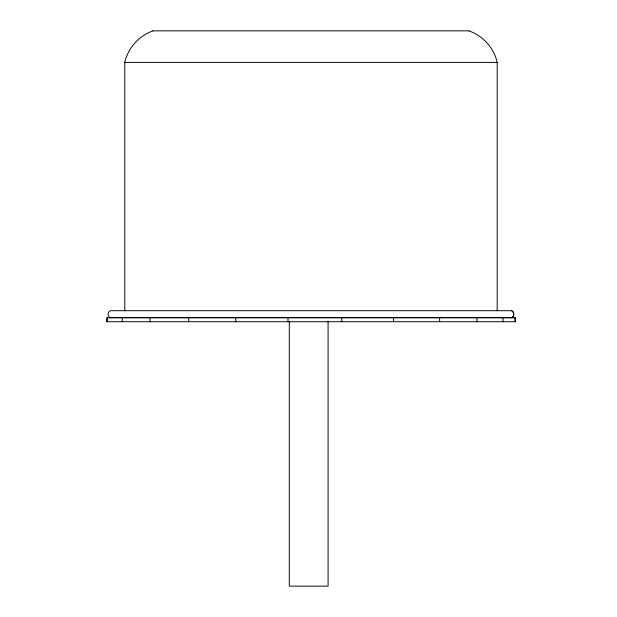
<?xml version="1.0" encoding="UTF-8"?>
<svg xmlns="http://www.w3.org/2000/svg" width="617" height="617" viewBox="0 0 617 617"><rect width="100%" height="100%" fill="white"/><g stroke="black" fill="none" stroke-linecap="round" stroke-linejoin="round"><path stroke-width="0.93" d="M511.578 317.84L512.179 317.447A4.049 4.049 0 0 0 513.637 313.544M511.74 317.84L512.341 317.447A4.041 4.011 -90 0 0 511.74 310.706L110.219 310.706A4.041 4.011 -90 0 0 109.618 317.439L110.219 317.84M152.923 30.85L469.036 30.85M124.773 310.706L124.773 62.402L497.186 62.402L497.186 310.706M109.61 317.447L512.341 317.447M515.102 317.84L515.102 321.719M502.994 317.84L502.994 321.719M476.956 317.84L476.956 321.719M439.613 317.84L439.613 321.719M393.515 317.84L393.515 321.719M341.81 317.84L341.81 321.719M328.09 321.187L328.09 586.15L289.304 586.15L289.304 321.187M288.016 317.84L288.016 321.719M235.794 317.84L235.794 321.719M188.709 317.84L188.709 321.719M149.977 317.84L149.977 321.719M122.22 317.84L122.22 321.719M107.343 317.84L107.343 321.719M124.711 62.394A44.486 44.154 -90 0 1 152.939 30.904M469.013 30.904A44.486 44.154 -90 0 1 497.24 62.394M511.578 310.706A4.049 4.049 0 0 1 513.444 312.842M515.264 317.84L106.687 317.84L106.687 321.719L515.264 321.719L515.264 317.84"/></g></svg>
